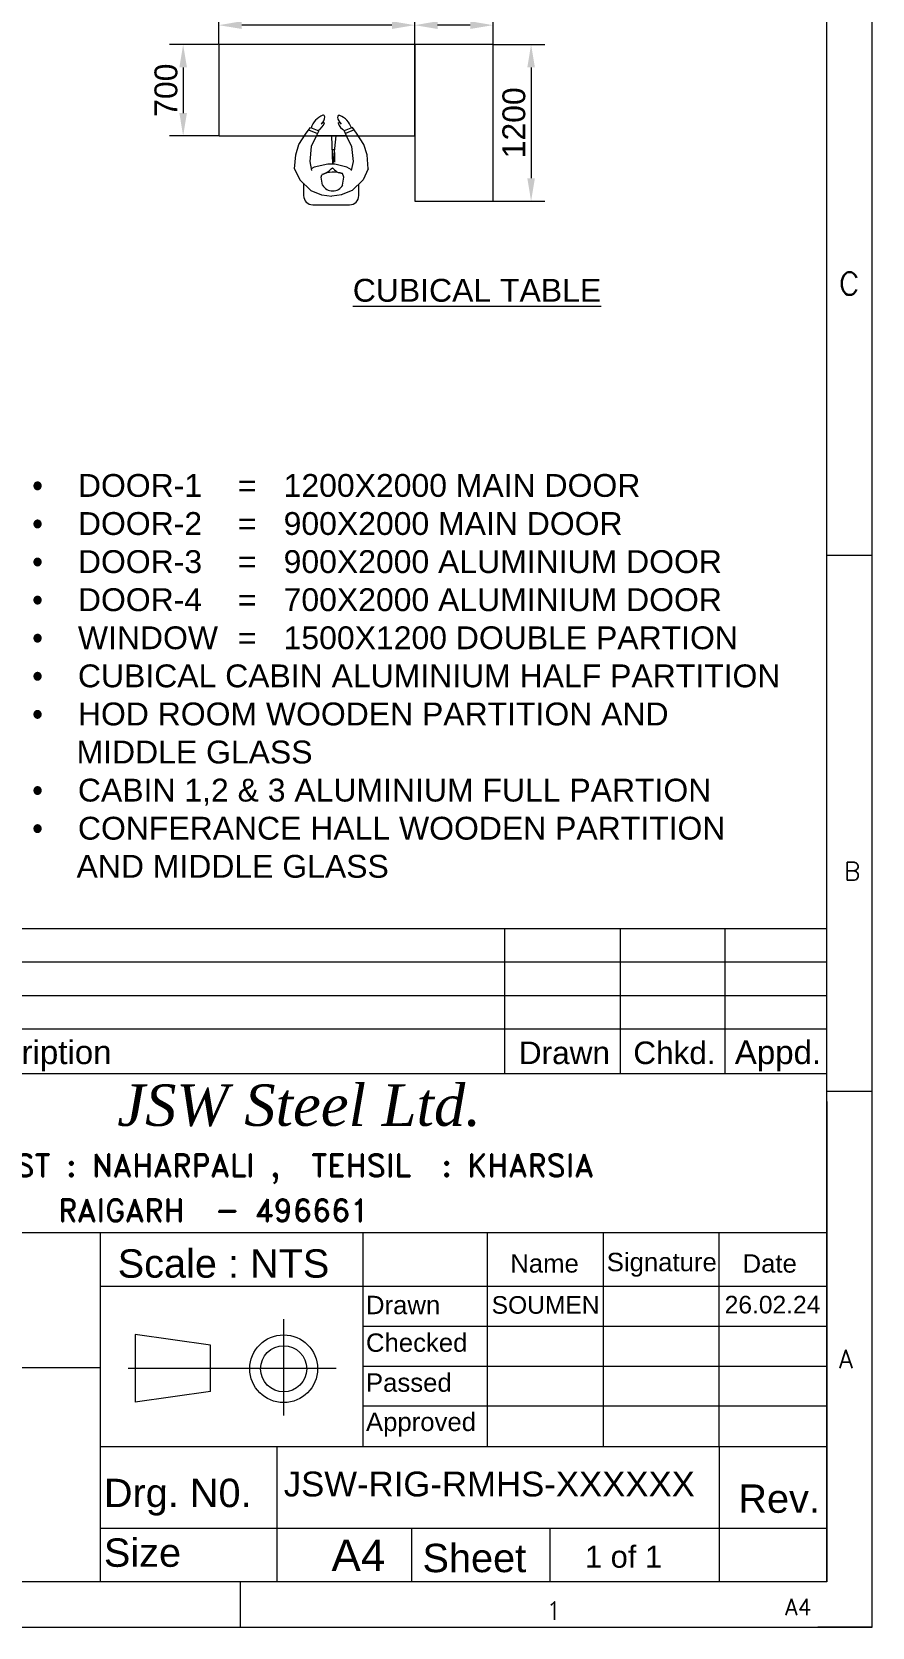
# Model space of a CAD drawing. Header units: millimetres. Extents: x 84042 to 113067, y -120347 to -99823.
# Drawn here: x 106634 to 113067, y -120347 to -108129 of the extents above; entities that cross this region are included whole.
import ezdxf
from ezdxf.enums import TextEntityAlignment as Align

# ---------------------------------------------------------------- set-up
doc = ezdxf.new("R2010")
doc.units = ezdxf.units.MM
doc.header["$MEASUREMENT"] = 0
for name, color, linetype, lineweight in [('DIM', 7, 'Continuous', 20), ('DIMLINE', 10, 'Continuous', 18), ('MAIN', 3, 'Continuous', 30), ('TEXT', 4, 'Continuous', 13), ('TEXT-1', 7, 'Continuous', 20)]:
    doc.layers.add(name, color=color, linetype=linetype, lineweight=lineweight)
doc.styles.add('ROMANS', font='romans.shx')
doc.styles.get("Standard").update_dxf_attribs({"font": ''})
doc.styles.add('STYLE3', font='')
doc.styles.get('Standard').set_extended_font_data('Arial')
doc.styles.get('STYLE3').set_extended_font_data('Arial')
doc.dimstyles.new('DIM-50', dxfattribs={"dimscale": 50, "dimtxt": 2.5, "dimasz": 2.5, "dimexe": 1.5, "dimexo": 0.05, "dimgap": 0.6, "dimtad": 1, "dimzin": 9, "dimdsep": 46, "dimtxsty": 'Standard', "dimcen": 0, "dimclrd": 32, "dimclre": 32, "dimadec": 0, "dimazin": 0, "dimtp": 0.1, "dimtm": 0.1, "dimtfac": 0.71, "dimtofl": 0, "dimtmove": 1, "dimatfit": 3, "dimfxl": 1, "dimtolj": 1, "dimtzin": 7, "dimlwd": -1, "dimlwe": -1, "dimarcsym": 1})

# ---------------------------------------------------------------- blocks, each defined once
blk = doc.blocks.new('A4 SHEET')
at = {"layer": 'DIM'}
for p, q in [((15345.06, -79.55), (15345.06, 1232.71)), ((15322.97, -57.46), (15322.97, 1213.41)), ((15322.97, 445.35), (15345.06, 445.35)), ((15322.97, 262.44), (14605.26, 262.44)), ((15165.32, 191.39), (15165.32, 262.44)), ((15221.95, 191.39), (15221.95, 262.44)), ((15273.22, 191.39), (15273.22, 262.44)), ((15322.97, 246.05), (14605.26, 246.05)), ((15322.97, 229.65), (14605.26, 229.65)), ((15322.97, 213.26), (14605.26, 213.26)), ((15322.97, 191.39), (14605.26, 191.39)), ((15322.97, 182.9), (15345.06, 182.9)), ((14967.33, 113.46), (14605.26, 113.46)), ((14967.33, -57.46), (14967.33, 113.46)), ((15135.95, 113.46), (14967.33, 113.46)), ((15095.98, 8.75), (15095.98, 113.46)), ((15322.97, 113.46), (15135.95, 113.46)), ((15156.78, 8.75), (15156.78, 113.46)), ((15213.52, 8.75), (15213.52, 113.46)), ((15270.26, 8.75), (15270.26, 113.46)), ((15322.97, 87.28), (14967.33, 87.28)), ((15057.01, 71.17), (15057.01, 24.13)), ((14984.34, 63.81), (14984.34, 30.6)), ((15021.18, 58.51), (14984.34, 63.81)), ((15322.97, 67.71), (15095.98, 67.71)), ((15021.18, 35.9), (15021.18, 58.51)), ((14967.33, 47.37), (14605.26, 47.37)), ((14980.82, 47.2), (15082.68, 47.2)), ((15322.97, 48.14), (15095.98, 48.14)), ((15021.18, 35.9), (14984.34, 30.6)), ((15322.97, 28.57), (15095.98, 28.57)), ((15322.97, 8.75), (14967.33, 8.75)), ((15053.62, 8.75), (15053.62, -57.46)), ((15270.26, 8.75), (15270.26, -57.46)), ((15322.97, -31.28), (14967.33, -31.28)), ((15119.62, -31.28), (15119.62, -57.46)), ((15187.44, -57.46), (15187.44, -31.28)), ((15345.06, -79.55), (15345.06, -53.04)), ((15322.97, -57.46), (13509.22, -57.46)), ((15035.77, -57.46), (15035.77, -79.55)), ((13489.34, -79.55), (15345.06, -79.55)), ((15345.06, -79.55), (15318.55, -79.55))]:
    blk.add_line(p, q, dxfattribs=at)
blk.add_lwpolyline([(15322.97, 177.92), (15322.97, -57.46), (14605.26, -57.46), (14605.26, 262.44)], dxfattribs=at)
for radius in [16.6, 11.3]:
    blk.add_circle((15057.01, 46.97), radius, dxfattribs=at)
at = {"layer": 'DIM', "style": 'ROMANS'}
for s, height, p in [('C', 11.05, (15328.83, 569.56)), ('B', 8.84, (15331.37, 283.52)), ('A', 8.84, (15328.83, 44.66)), ('1', 8.84, (15185.47, -78.63)), ('A4', 7.953, (15302.51, -76.11))]:
    blk.add_text(s, height=height, dxfattribs=at).set_placement(p, align=Align.BOTTOM_LEFT)
at = {"layer": 'DIM'}
for s, height, p in [('Revision Description', 11.5841, (14825.28, 196.17)), ('Appd.', 11.584, (15277.86, 196.17)), ('Scale : NTS', 13.9009, (14975.78, 91.56)), ('Name', 9.008, (15167.94, 94.05)), ('Signature', 9.008, (15215.17, 94.73)), ('Date', 9.008, (15281.66, 94.04)), ('Drawn', 9.008, (15097.31, 73.69)), ('Checked', 9.008, (15097.31, 55.26)), ('Passed', 9.008, (15097.31, 35.69)), ('Approved', 9.008, (15097.31, 16.46)), ('Drg. N0.', 13.901, (14969.02, -20.79)), ('Rev.', 13.901, (15279.6, -23.58)), ('Size', 13.901, (14969.02, -50.02)), ('A4', 15.445, (15080.41, -52.13)), ('Sheet', 13.901, (15124.98, -52.66)), ('1 of 1', 10.806, (15204.5, -50.46))]:
    blk.add_text(s, height=height, dxfattribs=at).set_placement(p)
at = {"layer": 'DIM', "ltscale": 100, "insert": (15172.16, 207.22), "char_height": 11.046, "width": 45.4621, "attachment_point": 1}
blk.add_mtext('Drawn', dxfattribs=at)
at = {"layer": 'DIM', "ltscale": 100, "insert": (15228.17, 207.22), "char_height": 11.046, "width": 41.7617, "attachment_point": 1, "style": 'STYLE3'}
blk.add_mtext('Chkd.', dxfattribs=at)
at = {"layer": 'DIMLINE', "attachment_point": 1}
for s, insert, char_height, width in [('{\\fRomantic|b0|i1|c2|p2;JSW\\fRomantic|b0|i0|c2|p2; \\fRomantic|b0|i1|c2|p2;Steel Ltd.}', (14975.56, 186.22), 20.3067, 204.2496), ('{\\Fromand|c0; VILLAGE & POST : NAHARPALI ,  TEHSIL  : KHARSIA}', (14814.17, 152.02), 10.9344, 471.0472), ('{\\Fromand|c0; RAIGARH  - 496661}', (14939.17, 130.02), 10.9344, 471.0472)]:
    blk.add_mtext(s, dxfattribs=dict(at, insert=insert, char_height=char_height, width=width))
blk = doc.blocks.new('rr')
at = {"layer": 'TEXT', "color": 7}
for p, q in [((298235, -105548), (298150, -105588)), ((298235, -105548), (298342, -105558)), ((298342, -105558), (298419, -105581)), ((297959, -105688), (297959, -105970)), ((298029, -105618), (298123, -105618)), ((298068, -105672), (298034, -105754)), ((298150, -105588), (298068, -105672)), ((298290, -105665), (298221, -105679)), ((298247, -105698), (298235, -105676)), ((298406, -105676), (298290, -105665)), ((298488, -105716), (298406, -105676)), ((298419, -105581), (298507, -105638)), ((298532, -105656), (298504, -105724)), ((298507, -105638), (298551, -105669)), ((298551, -105669), (298525, -105734)), ((298034, -105756), (298024, -105833)), ((298108, -105761), (298170, -105751)), ((298170, -105751), (298189, -105757)), ((298270, -105803), (298247, -105698)), ((298270, -105856), (298270, -105803)), ((298486, -105945), (298486, -105716)), ((298525, -105734), (298488, -105716)), ((298034, -105909), (298024, -105833)), ((298068, -105988), (298034, -105906)), ((298108, -105915), (298170, -105925)), ((298170, -105925), (298198, -105916)), ((298247, -105949), (298270, -105856)), ((298270, -105841), (298486, -105833)), ((298270, -105843), (298486, -105866)), ((298359, -105853), (298285, -105853)), ((298382, -105837), (298382, -105855)), ((298525, -105927), (298488, -105944)), ((298551, -105991), (298525, -105927)), ((298029, -106041), (298117, -106041)), ((298150, -106073), (298068, -105988)), ((298290, -105996), (298221, -105982)), ((298225, -105983), (298247, -105949)), ((298406, -105985), (298290, -105996)), ((298488, -105944), (298406, -105985)), ((298419, -106079), (298507, -106022)), ((298532, -106004), (298504, -105937)), ((298507, -106022), (298551, -105991)), ((298235, -106112), (298150, -106073)), ((298235, -106112), (298342, -106103)), ((298342, -106103), (298419, -106079))]:
    blk.add_line(p, q, dxfattribs=at)
for centre, major_axis, start_param, end_param in [((298029, -105688), (49.8, 49.8), 0.785398, 2.356194), ((298505, -105817), (105, 105), -0.421869, 0.489767), ((298155, -105840), (63.7, -63.7), 2.898963, 4.955018), ((297966, -105849), (171, 171), -1.068373, -0.39635), ((298371, -105697), (135, 135), 2.703582, 3.183333), ((298620, -105679), (73.6, 73.6), 2.838638, 3.585677), ((298572, -105768), (11.6, 11.6), -1.392775, 0.371356), ((298637, -105702), (55.2, 55.2), 3.067512, 3.856448), ((298633, -105768), (8.31, 8.31), 3.856448, 5.861316), ((298315, -105931), (83.5, 83.5), 1.454362, 2.231901), ((298619, -105979), (73.6, -73.6), 2.697508, 3.444547), ((298504, -105841), (105, -105), 5.793418, 6.705054), ((298636, -105956), (55.2, -55.2), 2.426738, 3.215673), ((298571, -105890), (11.6, -11.6), 5.911829, 7.67596), ((298632, -105890), (8.31, -8.31), 0.421869, 2.426738), ((298029, -105970), (49.8, -49.8), 3.926991, 5.497787)]:
    blk.add_ellipse(centre, major_axis=major_axis, ratio=1, start_param=start_param, end_param=end_param, dxfattribs=at)
blk = doc.blocks.new('*D381')
at = {"layer": 'Defpoints', "color": 0, "ltscale": 100, "transparency": 16777216}
for p in [(110165, -108225), (110165, -109425), (110456, -109425)]:
    blk.add_point(p, dxfattribs=at)
at = {"layer": 'DIMLINE', "color": 32, "linetype": 'ByBlock', "ltscale": 100, "transparency": 16777216}
for p, q in [((110168, -108225), (110561, -108225)), ((110456, -108400), (110456, -109250)), ((110168, -109425), (110561, -109425))]:
    blk.add_line(p, q, dxfattribs=at)
at = {"layer": 'DIMLINE', "color": 32, "ltscale": 100, "transparency": 16777216}
for points in [[(110427, -108400), (110485, -108400), (110456, -108225)], [(110427, -109250), (110485, -109250), (110456, -109425)]]:
    blk.add_solid(points, dxfattribs=at)
at = {"layer": 'DIMLINE', "color": 0, "ltscale": 100, "transparency": 16777216, "insert": (110325, -108825), "char_height": 175, "attachment_point": 5, "rotation": 90}
blk.add_mtext('\\A1;1200', dxfattribs=at)
blk = doc.blocks.new('*D382')
at = {"layer": 'Defpoints', "color": 0, "ltscale": 100, "transparency": 16777216}
for p in [(109565, -108077), (109565, -108225), (110165, -108225)]:
    blk.add_point(p, dxfattribs=at)
at = {"layer": 'DIMLINE', "color": 32, "linetype": 'ByBlock', "ltscale": 100, "transparency": 16777216}
for p, q in [((109565, -108221), (109565, -107972)), ((110165, -108221), (110165, -107972)), ((109990, -108077), (109740, -108077))]:
    blk.add_line(p, q, dxfattribs=at)
at = {"layer": 'DIMLINE', "color": 32, "ltscale": 100, "transparency": 16777216}
for points in [[(109740, -108047), (109740, -108106), (109565, -108077)], [(109990, -108047), (109990, -108106), (110165, -108077)]]:
    blk.add_solid(points, dxfattribs=at)
at = {"layer": 'DIMLINE', "color": 0, "ltscale": 100, "transparency": 16777216, "insert": (109865, -107945), "char_height": 175, "attachment_point": 5}
blk.add_mtext('\\A1;600', dxfattribs=at)
blk = doc.blocks.new('*D383')
at = {"layer": 'Defpoints', "color": 0, "ltscale": 100, "transparency": 16777216}
for p in [(108065, -108077), (108065, -108225), (109565, -108225)]:
    blk.add_point(p, dxfattribs=at)
at = {"layer": 'DIMLINE', "color": 32, "linetype": 'ByBlock', "ltscale": 100, "transparency": 16777216}
for p, q in [((108065, -108221), (108065, -107972)), ((109565, -108221), (109565, -107972)), ((109390, -108077), (108240, -108077))]:
    blk.add_line(p, q, dxfattribs=at)
at = {"layer": 'DIMLINE', "color": 32, "ltscale": 100, "transparency": 16777216}
for points in [[(108240, -108047), (108240, -108106), (108065, -108077)], [(109390, -108047), (109390, -108106), (109565, -108077)]]:
    blk.add_solid(points, dxfattribs=at)
at = {"layer": 'DIMLINE', "color": 0, "ltscale": 100, "transparency": 16777216, "insert": (108815, -107945), "char_height": 175, "attachment_point": 5}
blk.add_mtext('\\A1;1500', dxfattribs=at)
blk = doc.blocks.new('*D384')
at = {"layer": 'Defpoints', "color": 0, "ltscale": 100, "transparency": 16777216}
for p in [(108065, -108225), (107792, -108925), (108065, -108925)]:
    blk.add_point(p, dxfattribs=at)
at = {"layer": 'DIMLINE', "color": 32, "linetype": 'ByBlock', "ltscale": 100, "transparency": 16777216}
for p, q in [((108061, -108225), (107687, -108225)), ((107792, -108400), (107792, -108750)), ((108061, -108925), (107687, -108925))]:
    blk.add_line(p, q, dxfattribs=at)
at = {"layer": 'DIMLINE', "color": 32, "ltscale": 100, "transparency": 16777216}
for points in [[(107763, -108400), (107821, -108400), (107792, -108225)], [(107763, -108750), (107821, -108750), (107792, -108925)]]:
    blk.add_solid(points, dxfattribs=at)
at = {"layer": 'DIMLINE', "color": 0, "ltscale": 100, "transparency": 16777216, "insert": (107661, -108575), "char_height": 175, "attachment_point": 5, "rotation": 90}
blk.add_mtext('\\A1;700', dxfattribs=at)

msp = doc.modelspace()

# ---------------------------------------------------------------- linework, layer by layer
at = {"layer": 'MAIN', "color": 0, "lineweight": 20}
for points in [[(109564.562, -108224.73), (108064.562, -108224.73), (108064.562, -108924.73), (109564.562, -108924.73)], [(110164.562, -109424.73), (110164.562, -108224.73), (109564.562, -108224.73), (109564.562, -109424.73)]]:
    msp.add_lwpolyline(points, close=True, dxfattribs=at)

# ---------------------------------------------------------------- block references
at = {"layer": 'DIMLINE', "xscale": 15.64053501541963, "yscale": 15.64053501541963, "zscale": 15.64053501541963}
msp.add_blockref('A4 SHEET', (-126938.292, -119102.854), dxfattribs=at)
at = {"layer": 'MAIN', "linetype": 'ByBlock', "lineweight": 20, "rotation": 89.99999999999996}
msp.add_blockref('rr', (3096.71, -407411.231), dxfattribs=at)

# ---------------------------------------------------------------- texts
at = {"layer": 'TEXT-1', "attachment_point": 1}
for s, insert, char_height in [('\\pxqc;{\\LCUBICAL TABLE}', (109090.768, -110020.221), 175), ('SOUMEN', (110153.924, -117812.098), 134.7181), ('26.02.24', (111938.218, -117809.71), 134.7181)]:
    msp.add_mtext(s, dxfattribs=dict(at, insert=insert, char_height=char_height))
for s, insert, char_height, width in [('\\pxi-3,l3,ql,t2,9,11;{\\fSymbol|b0|i0|c2|p18;·^I}DOOR-1^I=^I1200X2000 MAIN DOOR\\P{\\fSymbol|b0|i0|c2|p18;·^I}DOOR-2^I=^I900X2000 MAIN DOOR\\P{\\fSymbol|b0|i0|c2|p18;·^I}DOOR-3^I=^I900X2000 ALUMINIUM DOOR\\P{\\fSymbol|b0|i0|c2|p18;·^I}DOOR-4^I=^I700X2000 ALUMINIUM DOOR\\P{\\fSymbol|b0|i0|c2|p18;·^I}WINDOW^I=^I1500X1200 DOUBLE PARTION\\P{\\fSymbol|b0|i0|c2|p18;·^I}CUBICAL CABIN ALUMINIUM HALF PARTITION\\P{\\fSymbol|b0|i0|c2|p18;·^I}HOD ROOM WOODEN PARTITION AND \\P\\pi0,l0,q*,tz;     MIDDLE GLASS\\P\\pi-3,l3,ql,t2,9,11;{\\fSymbol|b0|i0|c2|p18;·^I}CABIN 1,2 & 3 ALUMINIUM FULL PARTION \\P{\\fSymbol|b0|i0|c2|p18;·^I}CONFERANCE HALL WOODEN PARTITION\\P\\pi0,l0,q*,tz;     AND MIDDLE GLASS', (106636.253, -111514.903), 175, 5849.57167), ('\\pxqc;JSW-RIG-RMHS-XXXXXX', (108721.372, -119155.957), 190.43367, 2829.05194)]:
    msp.add_mtext(s, dxfattribs=dict(at, insert=insert, char_height=char_height, width=width))

# ---------------------------------------------------------------- dimensions: what is measured, and where the dimension line sits
at = {"layer": 'DIMLINE', "ltscale": 100}
for base, p1, p2, picture, middle in [((108064.562, -108076.614), (109564.562, -108224.73), (108064.562, -108224.73), '*D383', (108814.562, -107945.264)), ((109564.562, -108076.614), (110164.562, -108224.73), (109564.562, -108224.73), '*D382', (109864.562, -107945.264))]:
    dim = msp.add_linear_dim(base=base, p1=p1, p2=p2, dimstyle='DIM-50', override={"dimscale": 70}, dxfattribs=at)
    dim.commit()
    dim.dimension.update_dxf_attribs({"geometry": picture, "text_midpoint": middle})
for base, p1, p2, picture, middle in [((107792.242, -108924.73), (108064.562, -108224.73), (108064.562, -108924.73), '*D384', (107660.892, -108574.73)), ((110456.244, -109424.73), (110164.562, -108224.73), (110164.562, -109424.73), '*D381', (110324.894, -108824.73))]:
    dim = msp.add_linear_dim(base=base, p1=p1, p2=p2, angle=270, dimstyle='DIM-50', override={"dimscale": 70}, dxfattribs=at)
    dim.commit()
    dim.dimension.update_dxf_attribs({"geometry": picture, "text_midpoint": middle})

doc.saveas('drawing.dxf')
